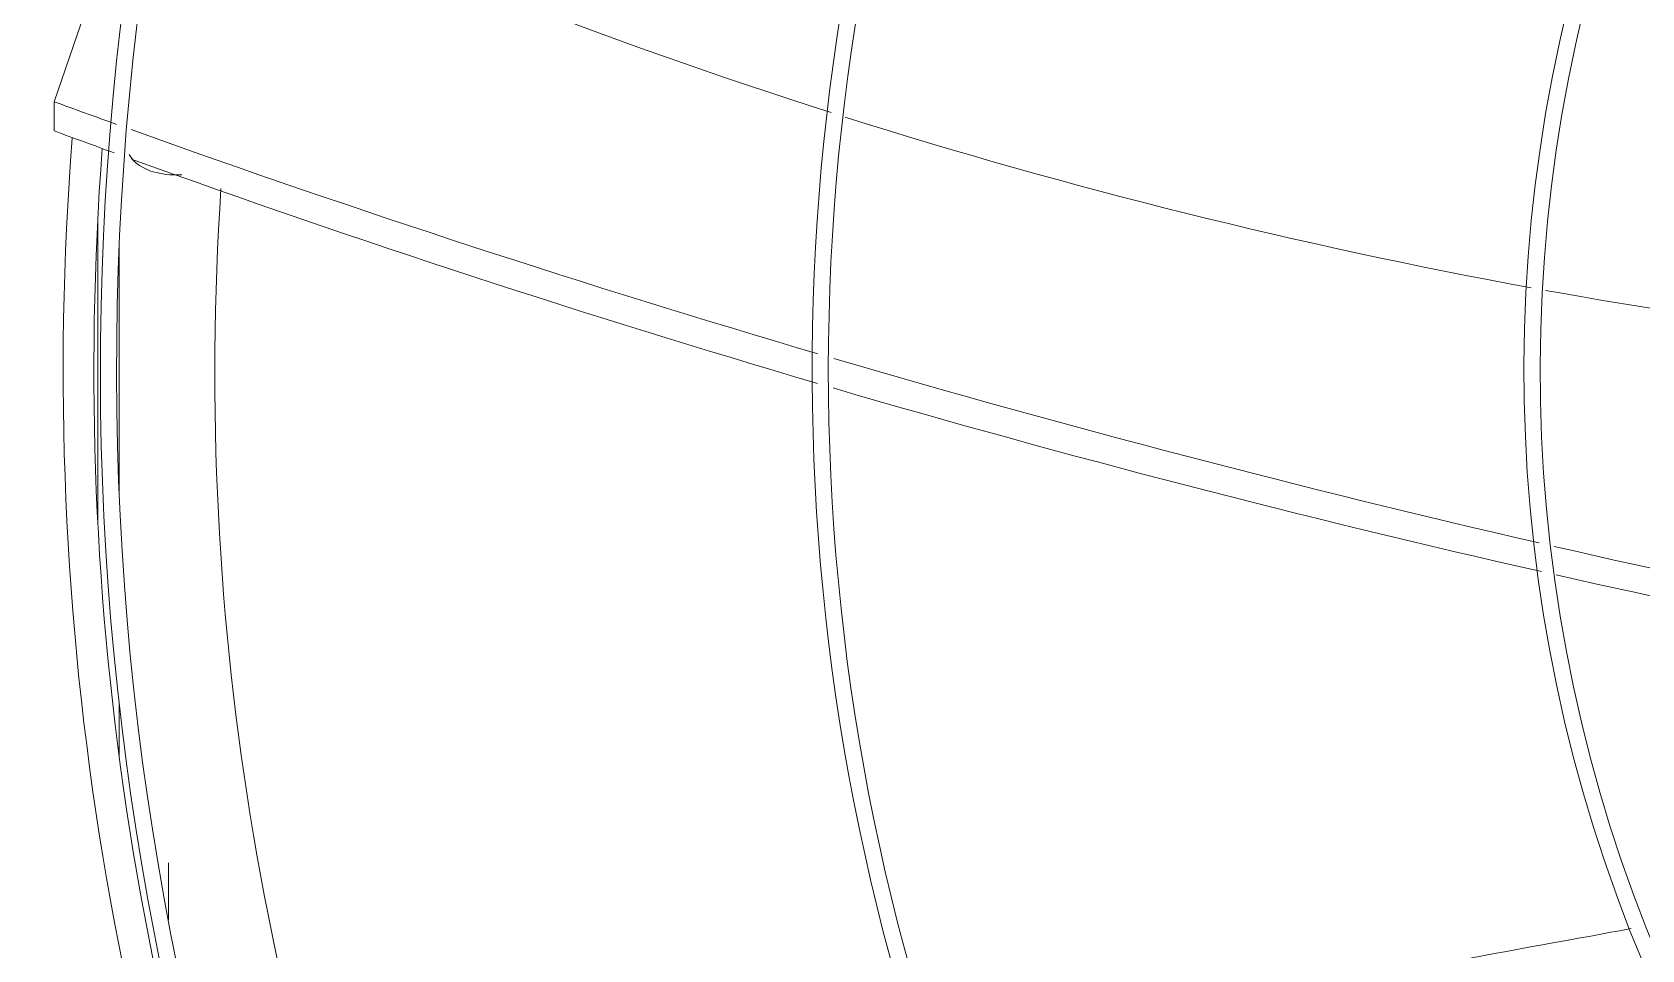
# Model space of a CAD drawing. Header units: millimetres. Extents: x 113490 to 142599, y -20467 to 115.
# Drawn here: x 129638.7 to 129887.5, y -10378.5 to -10236.7 of the extents above; entities that cross this region are included whole.
import ezdxf

# ---------------------------------------------------------------- set-up
doc = ezdxf.new("R2010")
doc.units = ezdxf.units.MM
doc.layers.add('DV3_0', color=7, linetype='Continuous')

msp = doc.modelspace()

# ---------------------------------------------------------------- linework, layer by layer
at = {"layer": 'DV3_0', "color": 7, "linetype": 'Continuous', "lineweight": 15}
for p, q in [((129646.79, -10233.82), (129642.12, -10247.43)), ((129642.12, -10247.43), (129642.11, -10251.94)), ((129659.75, -10373.84), (129659.75, -10365.07))]:
    msp.add_line(p, q, dxfattribs=at)
at = {"layer": 'DV3_0', "color": 7, "linetype": 'Continuous', "lineweight": 20}
for p, q in [((129648.84, -10312.52), (129648.84, -10265.47)), ((129652.16, -10308.64), (129652.16, -10269.34)), ((129652.16, -10348.76), (129652.16, -10340.56))]:
    msp.add_line(p, q, dxfattribs=at)
at = {"layer": 'DV3_0', "color": 7, "linetype": 'Continuous', "lineweight": 15}
for centre, radius, start, end in [((130105.24, -10288.99), 477.5, 136.9802, 223.0198), ((130105.24, -10288.99), 456, 136.2282, 225.3442), ((130105.24, -10288.99), 453.5, 135.9912, 225.5589), ((130105.24, -10288.99), 343.5, 135.6595, 225.6229), ((130105.24, -10288.99), 346, 136.506, 225.3203), ((131205.25, -8898.73), 1840.9, 220.96503, 227.76772), ((130105.24, -10288.99), 236, 136.9648, 225.2631), ((130105.24, -10288.99), 233.5, 136.5342, 225.7814), ((130027.5, -9418.2), 872.25, 245.06175, 252.29143), ((130303.03, -8443.29), 1921.39, 249.88091, 250.18566), ((130027.5, -9418.2), 872.25, 252.43948, 259.62023), ((130279, -8524.72), 1840.9, 249.75902, 250.0659), ((130303.03, -8443.29), 1921.39, 250.25788, 253.58726), ((130105.24, -10288.99), 457, 175.6931, 202.2034), ((130279, -8524.72), 1840.9, 250.1557, 253.62673), ((130027.5, -9418.2), 872.25, 259.76861, 265.86893), ((130303.03, -8443.29), 1921.39, 253.66402, 257.02308), ((130279, -8524.72), 1840.9, 253.70468, 257.22546), ((130303.03, -8443.29), 1921.39, 257.09501, 260.12283), ((130279, -8524.72), 1840.9, 257.29812, 260.49472)]:
    msp.add_arc(centre, radius, start, end, dxfattribs=at)
at = {"layer": 'DV3_0', "color": 7, "linetype": 'Continuous', "lineweight": 20}
for centre, radius, start, end in [((130105.24, -10288.99), 461.75, 175.5375, 203.1631), ((130096.56, -10289.32), 429.63, 176.1966, 202.9452)]:
    msp.add_arc(centre, radius, start, end, dxfattribs=at)
at = {"layer": 'DV3_0', "color": 7, "linetype": 'Continuous', "lineweight": 15}
for points, knots in [([(129661.85, -10258.71), (129661.21, -10258.76), (129660.57, -10258.76), (129658.5, -10258.61), (129657.14, -10258.26), (129654.94, -10257.17), (129654.1, -10256.42), (129653.71, -10255.59)], [0.3920382, 0.3920382, 0.3920382, 0.3920382, 0.5, 0.5, 0.75, 0.75, 1, 1, 1, 1]), ([(129885.81, -10375.21), (129883.72, -10375.6), (129881.64, -10375.98), (129869.59, -10378.17), (129859.71, -10379.94), (129840.18, -10383.88), (129830.56, -10386.04), (129811.8, -10391.32), (129802.68, -10394.47), (129789.67, -10399.59), (129785.63, -10401.26), (129781.63, -10403)], [0.0988758, 0.0988758, 0.0988758, 0.0988758, 0.125, 0.125, 0.25, 0.25, 0.375, 0.375, 0.5, 0.5, 0.5569003, 0.5569003, 0.5569003, 0.5569003])]:
    msp.add_open_spline(points, degree=3, knots=knots, dxfattribs=at)

doc.saveas('drawing.dxf')
